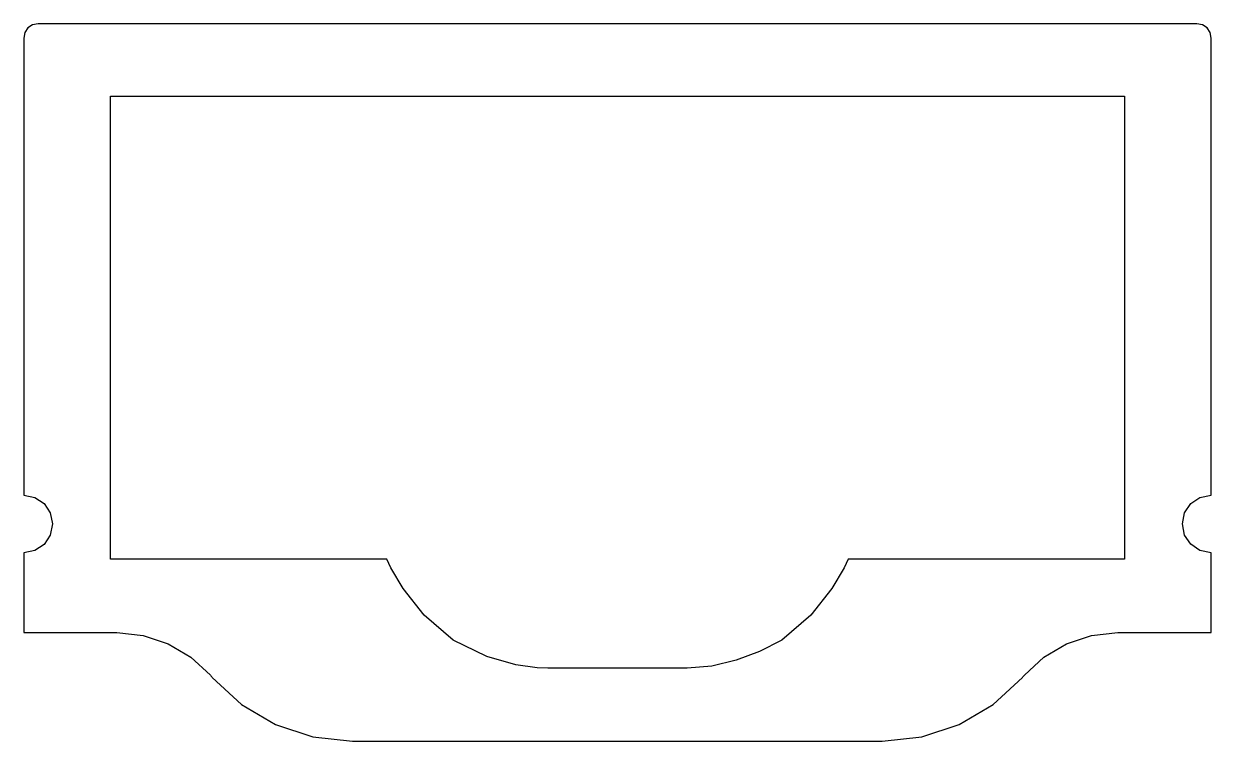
# Model space of a CAD drawing. Extents: x 60.9 to 142.9, y 162.3 to 211.9.
import ezdxf

# ---------------------------------------------------------------- set-up
doc = ezdxf.new("R2010")
doc.units = 0
doc.layers.add('Layer_1', color=7, linetype='CONTINUOUS')

msp = doc.modelspace()

# ---------------------------------------------------------------- linework, layer by layer
at = {"layer": 'Layer_1', "color": 7}
for points in [[(61.864932, 211.861828), (61.4761, 211.783321), (61.1586, 211.569233), (60.944526, 211.251715), (60.866024, 210.86292), (60.866024, 202.97826), (60.866024, 195.0936), (60.866024, 187.208937), (60.866024, 179.324277), (61.641094, 179.167149), (62.273925, 178.739998), (62.700592, 178.106826), (62.857119, 177.331634), (62.700751, 176.556278), (62.27411, 175.922937), (61.641227, 175.495656), (60.866024, 175.338475), (60.866024, 173.961687), (60.866024, 172.584896), (60.866024, 171.208107), (60.866024, 169.831319), (62.472759, 169.831186), (64.079521, 169.831054), (65.686256, 169.830922), (67.293018, 169.830789), (69.118246, 169.63363), (70.84063, 169.061008), (72.403445, 168.138827), (73.749989, 166.892986), (73.782929, 166.855002), (73.81587, 166.817021), (73.848837, 166.779038), (73.881777, 166.741057), (75.902824, 164.872101), (78.247455, 163.488796), (80.830794, 162.630006), (83.567988, 162.334607), (92.710586, 162.334607), (101.853183, 162.334607), (110.995781, 162.334607), (120.138378, 162.334607), (122.876154, 162.629072), (125.459943, 163.486978), (127.80476, 164.869794), (129.825647, 166.73899), (129.859223, 166.777876), (129.892825, 166.816765), (129.926401, 166.85565), (129.960003, 166.894536), (131.309298, 168.140494), (132.873383, 169.062323), (134.59582, 169.63432), (136.420069, 169.830789), (138.027201, 169.830922), (139.634333, 169.831054), (141.241492, 169.831186), (142.848624, 169.831319), (142.848624, 171.208237), (142.848624, 172.585155), (142.848624, 173.962073), (142.848624, 175.338991), (142.077363, 175.49953), (141.448396, 175.927459), (141.024745, 176.559315), (140.869435, 177.331634), (141.025063, 178.104165), (141.449137, 178.736024), (142.078554, 179.16372), (142.850185, 179.323762), (142.852831, 187.208551), (142.855477, 195.093341), (142.858122, 202.97813), (142.860768, 210.86292), (142.782266, 211.251715), (142.568166, 211.569233), (142.250666, 211.783321), (141.86186, 211.861828), (121.862033, 211.861828), (101.862205, 211.861828), (81.862378, 211.861828)], [(66.8561, 174.90428), (66.8561, 182.89472), (66.8561, 190.88516), (66.8561, 198.87561), (66.8561, 206.86605), (84.36004, 206.86605), (101.86398, 206.86605), (119.36792, 206.86605), (136.87186, 206.86605), (136.87186, 198.87561), (136.87186, 190.88516), (136.87186, 182.89472), (136.87186, 174.90428), (132.10406, 174.90378), (127.33626, 174.90328), (122.56847, 174.90278), (117.80067, 174.90228), (117.51605, 174.31401), (116.65844, 172.86756), (115.22217, 171.04052), (113.20162, 169.31046), (111.6713, 168.5296), (110.05764, 167.9204), (108.3829, 167.52345), (106.66933, 167.37932), (104.26666, 167.37932), (101.86398, 167.37933), (99.46131, 167.37933), (97.05864, 167.37933), (96.30685, 167.40463), (94.83412, 167.60777), (92.84057, 168.17946), (90.52635, 169.31045), (88.50602, 171.04075), (87.07024, 172.8683), (86.21311, 174.31525), (85.92871, 174.90376), (81.16056, 174.90389), (76.39241, 174.90401), (71.62425, 174.90414)]]:
    msp.add_lwpolyline(points, close=True, dxfattribs=at)

doc.saveas('drawing.dxf')
